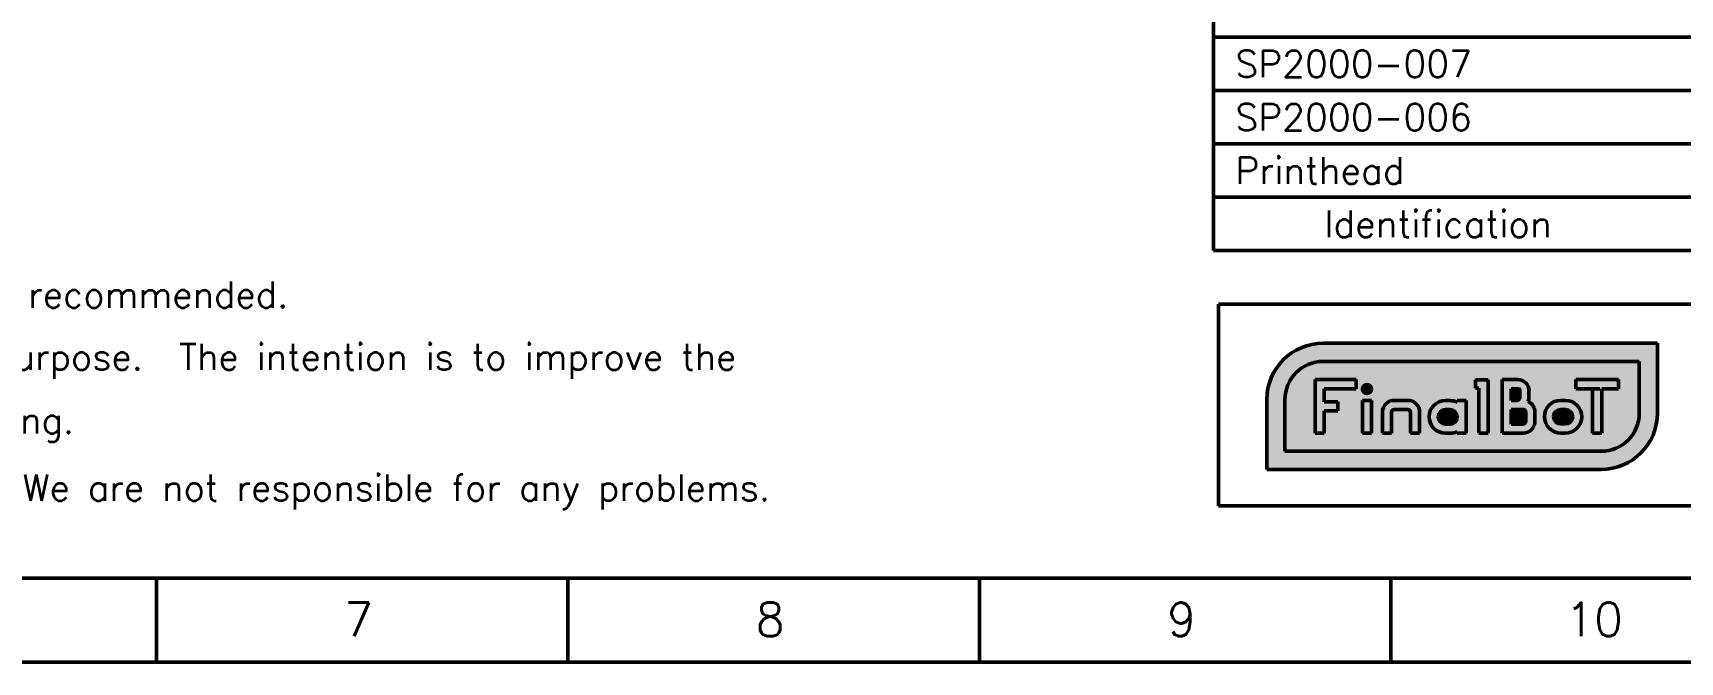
# Model space of a CAD drawing. Extents: x 19854 to 20548, y -7306 to -6812.
# Drawn here: x 20118.1 to 20303.2, y -7306 to -7235.3 of the extents above; entities that cross this region are included whole.
import ezdxf

# ---------------------------------------------------------------- set-up
doc = ezdxf.new("R2010")
doc.units = 0
doc.layers.add('Cotas', color=90, linetype='Continuous')
doc.layers.add('Peças Usinadas', color=120, linetype='Continuous', lineweight=50)
doc.styles.get("Standard").update_dxf_attribs({"font": 'romans.shx'})

# ---------------------------------------------------------------- blocks, each defined once
blk = doc.blocks.new('Logo FinalBot')
at = {"layer": 'Peças Usinadas'}
h = blk.add_hatch(color=160, dxfattribs=at)
h.dxf.hatch_style = 1
h.paths.add_polyline_path([(20.07, -3.68), (20.07, 4.02), (-16.79, 4.02, 0.414214), (-22.99, -2.18), (-22.99, -9.88), (13.87, -9.88, 0.414214), (20.07, -3.68)])
h.paths.add_polyline_path([(-16.79, 2.02), (18.07, 2.02), (18.07, -3.68, -0.414214), (13.87, -7.88), (-20.99, -7.88), (-20.99, -2.18, -0.414214), (-16.79, 2.02)], flags=16)
h.paths.add_polyline_path([(-17.68, 0.02), (-13.16, 0.02), (-13.16, -0.98), (-16.68, -0.98), (-16.68, -2.43), (-15.18, -2.43), (-15.18, -3.43), (-16.68, -3.43), (-16.68, -5.88), (-17.68, -5.88), (-17.68, 0.02)], flags=0)
h.paths.add_polyline_path([(0, 0), (1.39, 0), (1.39, -5.9), (0.39, -5.9), (0.39, -0.93), (0, -0.93), (0, 0)], flags=0)
h.paths.add_polyline_path([(-11.45, -1.02, -1), (-12.45, -1.02, -1), (-11.45, -1.02)], flags=0)
h.paths.add_polyline_path([(2.96, 0.02), (4.68, 0.02, -0.004522), (4.7, 0.02, -0.411567), (5.9, -1.2), (5.9, -1.97, -0.084636), (5.83, -2.4, -0.287129), (6.56, -3.57), (6.56, -4.58, -0.414214), (5.26, -5.88), (2.96, -5.88), (2.96, 0.02)], flags=0)
h.paths.add_polyline_path([(-12.45, -2.27), (-11.45, -2.27), (-11.45, -5.88), (-12.45, -5.88), (-12.45, -2.27)], flags=0)
h.paths.add_polyline_path([(-10.25, -3.57, -0.414214), (-8.95, -2.27), (-7.45, -2.27, -0.414213), (-6.15, -3.57), (-6.15, -5.88), (-7.15, -5.88), (-7.15, -3.57, 0.414214), (-7.45, -3.27), (-8.95, -3.27, 0.414214), (-9.25, -3.57), (-9.25, -5.88), (-10.25, -5.88), (-10.25, -3.57)], flags=0)
h.paths.add_polyline_path([(-5.11, -4.09, -0.414214), (-3.31, -2.29), (-2.81, -2.29, -0.11565), (-2.01, -2.48), (-2.01, -2.29), (-1.01, -2.29), (-1.01, -5.9), (-2.01, -5.9), (-2.01, -5.71, -0.114336), (-2.8, -5.9), (-3.3, -5.9, -0.411757), (-5.11, -4.09)], flags=0)
h.paths.add_polyline_path([(-4.11, -4.09, -0.414214), (-3.31, -3.29), (-2.81, -3.29, -0.414213), (-2.01, -4.09), (-2.01, -4.21, -0.37241), (-2.8, -4.9), (-3.3, -4.9, -0.40873), (-4.11, -4.09)], flags=0)
h.paths.add_polyline_path([(3.96, -3.27), (5.26, -3.27, -0.414214), (5.56, -3.57), (5.56, -4.58, -0.414214), (5.26, -4.88), (3.96, -4.88), (3.96, -3.27)], flags=0)
h.paths.add_polyline_path([(7.6, -4.07, -0.414214), (9.4, -2.27), (9.92, -2.27, -0.414214), (11.72, -4.07, -0.411757), (9.91, -5.87), (9.41, -5.87, -0.411757), (7.6, -4.07)], flags=0)
h.paths.add_polyline_path([(8.6, -4.07, -0.414214), (9.4, -3.27), (9.92, -3.27, -0.414214), (10.72, -4.07, -0.40873), (9.91, -4.87), (9.41, -4.87, -0.40873), (8.6, -4.07)], flags=0)
h.paths.add_polyline_path([(3.96, -0.98), (4.68, -0.98, -0.007603), (4.69, -0.98, -0.003081), (4.69, -0.98, -0.407969), (4.9, -1.2), (4.9, -1.97, -0.414214), (4.6, -2.27), (3.96, -2.27), (3.96, -0.98)], flags=0)
h = blk.add_hatch(color=7, dxfattribs=at)
h.dxf.hatch_style = 1
h.paths.add_polyline_path([(18.07, 2.02), (-16.79, 2.02, 0.414214), (-20.99, -2.18), (-20.99, -7.88), (13.87, -7.88, 0.414214), (18.07, -3.68), (18.07, 2.02)])
h.paths.add_polyline_path([(-17.68, 0.02), (-13.16, 0.02), (-13.16, -0.98), (-16.68, -0.98), (-16.68, -2.43), (-15.18, -2.43), (-15.18, -3.43), (-16.68, -3.43), (-16.68, -5.88), (-17.68, -5.88), (-17.68, 0.02)], flags=16)
h.paths.add_polyline_path([(-12.45, -2.27), (-11.45, -2.27), (-11.45, -5.88), (-12.45, -5.88), (-12.45, -2.27)], flags=16)
h.paths.add_polyline_path([(-8.95, -2.27), (-7.45, -2.27, -0.414213), (-6.15, -3.57), (-6.15, -5.88), (-7.15, -5.88), (-7.15, -3.57, 0.414214), (-7.45, -3.27), (-8.95, -3.27, 0.414214), (-9.25, -3.57), (-9.25, -5.88), (-10.25, -5.88), (-10.25, -3.57, -0.414214), (-8.95, -2.27)], flags=16)
h.paths.add_polyline_path([(-3.31, -2.29), (-2.81, -2.29, -0.11565), (-2.01, -2.48), (-2.01, -2.29), (-1.01, -2.29), (-1.01, -5.9), (-2.01, -5.9), (-2.01, -5.71, -0.114336), (-2.8, -5.9), (-3.3, -5.9, -0.411757), (-5.11, -4.09, -0.414214), (-3.31, -2.29)], flags=16)
h.paths.add_polyline_path([(-3.31, -3.29), (-2.81, -3.29, -0.414213), (-2.01, -4.09), (-2.01, -4.21, -0.37241), (-2.8, -4.9), (-3.3, -4.9, -0.40873), (-4.11, -4.09, -0.414214), (-3.31, -3.29)], flags=0)
h.paths.add_polyline_path([(0.39, -0.93), (0, -0.93), (0, 0), (1.39, 0), (1.39, -5.9), (0.39, -5.9), (0.39, -0.93)], flags=16)
h.paths.add_polyline_path([(2.96, 0.02), (4.68, 0.02, -0.004522), (4.7, 0.02, -0.411567), (5.9, -1.2), (5.9, -1.97, -0.084636), (5.83, -2.4, -0.287129), (6.56, -3.57), (6.56, -4.58, -0.414214), (5.26, -5.88), (2.96, -5.88), (2.96, 0.02)], flags=16)
h.paths.add_polyline_path([(3.96, -3.27), (5.26, -3.27, -0.414214), (5.56, -3.57), (5.56, -4.58, -0.414214), (5.26, -4.88), (3.96, -4.88), (3.96, -3.27)], flags=0)
h.paths.add_polyline_path([(9.4, -2.27), (9.92, -2.27, -0.414214), (11.72, -4.07, -0.411757), (9.91, -5.87), (9.41, -5.87, -0.411757), (7.6, -4.07, -0.414214), (9.4, -2.27)], flags=16)
h.paths.add_polyline_path([(9.4, -3.27), (9.92, -3.27, -0.414214), (10.72, -4.07, -0.40873), (9.91, -4.87), (9.41, -4.87, -0.40873), (8.6, -4.07, -0.414214), (9.4, -3.27)], flags=0)
h.paths.add_polyline_path([(12.92, -0.98), (11.87, -0.98), (11.07, -0.98), (11.07, 0.02), (15.77, 0.02), (15.77, -0.98), (13.92, -0.98), (13.92, -5.87), (12.92, -5.87), (12.92, -0.98)], flags=16)
h.paths.add_polyline_path([(-11.45, -1.02, -1), (-12.45, -1.02, -1), (-11.45, -1.02)], flags=16)
h.paths.add_polyline_path([(3.96, -0.98), (4.68, -0.98, -0.007603), (4.69, -0.98, -0.003081), (4.69, -0.98, -0.407969), (4.9, -1.2), (4.9, -1.97, -0.414214), (4.6, -2.27), (3.96, -2.27), (3.96, -0.98)], flags=0)
h = blk.add_hatch(color=160, dxfattribs=at)
h.dxf.hatch_style = 1
h.paths.add_polyline_path([(-15.18, -2.43), (-16.68, -2.43), (-16.68, -0.98), (-13.16, -0.98), (-13.16, 0.02), (-17.68, 0.02), (-17.68, -5.88), (-16.68, -5.88), (-16.68, -3.43), (-15.18, -3.43), (-15.18, -2.43)])
h = blk.add_hatch(color=160, dxfattribs=at)
h.dxf.hatch_style = 1
h.paths.add_polyline_path([(1.39, 0), (0, 0), (0, -0.93), (0.39, -0.93), (0.39, -5.9), (1.39, -5.9), (1.39, 0)])
h = blk.add_hatch(color=160, dxfattribs=at)
h.dxf.hatch_style = 1
h.paths.add_polyline_path([(6.56, -4.58), (6.56, -3.57, 0.287129), (5.83, -2.4, 0.084636), (5.9, -1.97), (5.9, -1.2, 0.411567), (4.7, 0.02), (4.68, 0.02), (2.96, 0.02), (2.96, -5.88), (5.26, -5.88, 0.414213), (6.56, -4.58)])
h.paths.add_polyline_path([(3.96, -0.98), (4.68, -0.98, -0.007603), (4.69, -0.98, -0.003081), (4.69, -0.98, -0.407969), (4.9, -1.2), (4.9, -1.97, -0.414214), (4.6, -2.27), (3.96, -2.27), (3.96, -0.98)], flags=16)
h.paths.add_polyline_path([(3.96, -3.27), (5.26, -3.27, -0.414214), (5.56, -3.57), (5.56, -4.58, -0.414214), (5.26, -4.88), (3.96, -4.88), (3.96, -3.27)], flags=16)
h = blk.add_hatch(color=160, dxfattribs=at)
h.dxf.hatch_style = 1
h.paths.add_polyline_path([(15.77, 0.02), (11.07, 0.02), (11.07, -0.98), (12.92, -0.98), (12.92, -5.87), (13.92, -5.87), (13.92, -0.98), (15.77, -0.98), (15.77, 0.02)])
h = blk.add_hatch(color=160, dxfattribs=at)
h.dxf.hatch_style = 1
h.paths.add_polyline_path([(-11.45, -1.02, 1), (-12.45, -1.02, 1), (-11.45, -1.02)])
h = blk.add_hatch(color=7, dxfattribs=at)
h.dxf.hatch_style = 1
h.paths.add_polyline_path([(4.9, -1.2, 0.407969), (4.69, -0.98), (4.68, -0.98), (3.96, -0.98), (3.96, -2.27), (4.6, -2.27, 0.414214), (4.9, -1.97), (4.9, -1.2)])
h = blk.add_hatch(color=160, dxfattribs=at)
h.dxf.hatch_style = 1
h.paths.add_polyline_path([(-11.45, -2.27), (-12.45, -2.27), (-12.45, -5.88), (-11.45, -5.88), (-11.45, -2.27)])
h = blk.add_hatch(color=160, dxfattribs=at)
h.dxf.hatch_style = 1
h.paths.add_polyline_path([(-7.45, -2.27), (-8.95, -2.27, 0.414214), (-10.25, -3.57), (-10.25, -5.88), (-9.25, -5.88), (-9.25, -3.57, -0.414214), (-8.95, -3.27), (-7.45, -3.27, -0.414213), (-7.15, -3.57), (-7.15, -5.88), (-6.15, -5.88), (-6.15, -3.57, 0.414214), (-7.45, -2.27)])
h = blk.add_hatch(color=160, dxfattribs=at)
h.dxf.hatch_style = 1
h.paths.add_polyline_path([(-1.01, -2.29), (-2.01, -2.29), (-2.01, -2.48, 0.11565), (-2.81, -2.29), (-3.31, -2.29, 0.414214), (-5.11, -4.09, 0.411757), (-3.3, -5.9), (-2.8, -5.9, 0.114336), (-2.01, -5.71), (-2.01, -5.9), (-1.01, -5.9), (-1.01, -2.29)])
h.paths.add_polyline_path([(-4.11, -4.09, -0.414214), (-3.31, -3.29), (-2.81, -3.29, -0.414214), (-2.01, -4.09), (-2.01, -4.21, -0.37241), (-2.8, -4.9), (-3.3, -4.9, -0.40873), (-4.11, -4.09)], flags=16)
h = blk.add_hatch(color=7, dxfattribs=at)
h.dxf.hatch_style = 1
h.paths.add_polyline_path([(-2.81, -3.29), (-3.31, -3.29, 0.414214), (-4.11, -4.09, 0.40873), (-3.3, -4.9), (-2.8, -4.9, 0.372409), (-2.01, -4.21), (-2.01, -4.09, 0.414214), (-2.81, -3.29)])
h = blk.add_hatch(color=7, dxfattribs=at)
h.dxf.hatch_style = 1
h.paths.add_polyline_path([(5.56, -3.57, 0.414214), (5.26, -3.27), (3.96, -3.27), (3.96, -4.88), (5.26, -4.88, 0.414214), (5.56, -4.58), (5.56, -3.57)])
h = blk.add_hatch(color=160, dxfattribs=at)
h.dxf.hatch_style = 1
h.paths.add_polyline_path([(11.72, -4.07, 0.414214), (9.92, -2.27), (9.4, -2.27, 0.414214), (7.6, -4.07, 0.411757), (9.41, -5.87), (9.91, -5.87, 0.411757), (11.72, -4.07)])
h.paths.add_polyline_path([(8.6, -4.07, -0.414214), (9.4, -3.27), (9.92, -3.27, -0.414214), (10.72, -4.07, -0.40873), (9.91, -4.87), (9.41, -4.87, -0.40873), (8.6, -4.07)], flags=16)
h = blk.add_hatch(color=7, dxfattribs=at)
h.dxf.hatch_style = 1
h.paths.add_polyline_path([(9.92, -3.27), (9.4, -3.27, 0.414214), (8.6, -4.07, 0.40873), (9.41, -4.87), (9.91, -4.87, 0.40873), (10.72, -4.07, 0.414214), (9.92, -3.27)])
at = {"layer": 'Peças Usinadas', "color": 160}
for p, q in [((20.07, 4.02), (-16.79, 4.02)), ((20.07, -3.68), (20.07, 4.02)), ((18.07, 2.02), (-16.79, 2.02)), ((18.07, -3.68), (18.07, 2.02)), ((-17.68, 0.02), (-13.16, 0.02)), ((-17.68, -5.88), (-17.68, 0.02)), ((-13.16, -0.98), (-13.16, 0.02)), ((0, 0), (1.39, 0)), ((0, 0), (0, -0.93)), ((1.39, -5.9), (1.39, 0)), ((4.7, 0.02), (2.96, 0.02)), ((2.96, -5.88), (2.96, 0.02)), ((11.07, 0.02), (15.77, 0.02)), ((11.07, -0.98), (11.07, 0.02)), ((11.07, 0.02), (15.77, 0.02)), ((11.07, -0.98), (11.07, 0.02)), ((15.77, -0.98), (15.77, 0.02)), ((15.77, 0.02), (15.77, -0.98)), ((-16.68, -2.43), (-16.68, -0.98)), ((-16.68, -0.98), (-13.16, -0.98)), ((0.39, -0.93), (0, -0.93)), ((0.39, -5.9), (0.39, -0.93)), ((4.7, -0.98), (3.96, -0.98)), ((3.96, -2.27), (3.96, -0.98)), ((4.9, -1.2), (4.9, -1.97)), ((5.9, -1.2), (5.9, -1.97)), ((12.92, -0.98), (11.07, -0.98)), ((11.87, -0.98), (13.72, -0.98)), ((12.92, -5.87), (12.92, -0.98)), ((12.92, -5.87), (12.92, -0.98)), ((13.92, -0.98), (15.77, -0.98)), ((13.92, -5.87), (13.92, -0.98)), ((13.92, -0.98), (13.92, -5.87)), ((15.77, -0.98), (13.92, -0.98)), ((-22.99, -2.18), (-22.99, -9.88)), ((-20.99, -2.18), (-20.99, -7.88)), ((-16.68, -2.43), (-15.18, -2.43)), ((-16.68, -3.43), (-15.18, -3.43)), ((-16.68, -5.88), (-16.68, -3.43)), ((-15.18, -3.43), (-15.18, -2.43)), ((-12.45, -2.27), (-11.45, -2.27)), ((-12.45, -5.88), (-12.45, -2.27)), ((-11.45, -5.88), (-11.45, -2.27)), ((-10.25, -5.88), (-10.25, -3.57)), ((-9.25, -5.88), (-9.25, -3.57)), ((-8.95, -2.27), (-7.45, -2.27)), ((-8.95, -3.27), (-7.45, -3.27)), ((-7.15, -5.88), (-7.15, -3.57)), ((-6.15, -5.88), (-6.15, -3.57)), ((-3.31, -2.29), (-2.81, -2.29)), ((-3.31, -3.29), (-2.81, -3.29)), ((-2.01, -2.48), (-2.01, -2.29)), ((-1.01, -2.29), (-2.01, -2.29)), ((-1.01, -5.9), (-1.01, -2.29)), ((3.96, -2.27), (4.6, -2.27)), ((3.96, -4.88), (3.96, -3.27)), ((3.96, -3.27), (5.26, -3.27)), ((5.56, -4.58), (5.56, -3.57)), ((6.56, -4.58), (6.56, -3.57)), ((9.4, -2.27), (9.92, -2.27)), ((9.4, -3.27), (9.92, -3.27)), ((-3.3, -4.9), (-2.8, -4.9)), ((-2.01, -4.21), (-2.01, -4.09)), ((3.96, -4.88), (5.26, -4.88)), ((9.41, -4.87), (9.91, -4.87)), ((-17.68, -5.88), (-16.68, -5.88)), ((-12.45, -5.88), (-11.45, -5.88)), ((-10.25, -5.88), (-9.25, -5.88)), ((-7.15, -5.88), (-6.15, -5.88)), ((-3.3, -5.9), (-2.8, -5.9)), ((-2.01, -5.9), (-2.01, -5.71)), ((-1.01, -5.9), (-2.01, -5.9)), ((0.39, -5.9), (1.39, -5.9)), ((2.96, -5.88), (5.26, -5.88)), ((9.41, -5.87), (9.91, -5.87)), ((12.92, -5.87), (13.92, -5.87)), ((13.92, -5.87), (12.92, -5.87)), ((-20.99, -7.88), (13.87, -7.88)), ((-22.99, -9.88), (13.87, -9.88))]:
    blk.add_line(p, q, dxfattribs=at)
blk.add_circle((-11.95, -1.02), 0.5, dxfattribs=at)
for centre, radius, start, end in [((-16.79, -2.18), 6.2, 90, 180), ((-16.79, -2.18), 4.2, 90, 180), ((4.69, -1.2), 1.22, 0, 91.2243), ((4.69, -1.2), 0.218, 360, 91.2243), ((4.69, -1.2), 0.218, 360, 89.4819), ((-8.95, -3.57), 1.3, 90, 180), ((-8.95, -3.57), 0.299, 90, 180), ((-7.45, -3.57), 1.3, 360, 90), ((-7.45, -3.57), 0.299, 0, 90), ((-3.31, -4.09), 1.8, 90, 180), ((-3.31, -4.09), 0.8, 90, 180), ((-2.81, -4.09), 1.8, 63.6122, 90), ((-2.81, -4.09), 0.8, 0, 90), ((4.6, -1.97), 0.3, 270, 360), ((5.26, -3.57), 0.3, 0, 90), ((4.6, -1.97), 1.3, 340.6489, 360), ((5.26, -3.57), 1.3, 360, 64.0812), ((5.26, -3.57), 1.3, 360, 64.0812), ((9.4, -4.07), 1.8, 90, 180), ((9.4, -4.07), 0.8, 90, 180), ((9.92, -4.07), 1.8, 0, 90), ((9.92, -4.07), 0.8, 0, 90), ((-3.3, -4.08), 1.81, 180.2938, 269.8127), ((-3.3, -4.08), 0.814, 180.6566, 269.5819), ((-2.8, -4.1), 0.8, 270, 351.7033), ((5.26, -4.58), 1.3, 270, 360), ((5.26, -4.58), 0.3, 270, 360), ((9.42, -4.06), 1.81, 180.2938, 269.8127), ((9.42, -4.06), 0.814, 180.6566, 269.5819), ((9.91, -4.06), 0.814, 270.4181, 359.3434), ((9.91, -4.06), 1.81, 270.1873, 359.7062), ((13.87, -3.68), 6.2, 270, 360), ((13.87, -3.68), 4.2, 270, 360), ((-2.8, -4.1), 1.8, 270, 296.0907)]:
    blk.add_arc(centre, radius, start, end, dxfattribs=at)

msp = doc.modelspace()

# ---------------------------------------------------------------- linework, layer by layer
at = {"layer": 'Peças Usinadas'}
for p, q in [((20250.782, -7133.762), (20250.782, -7259.762)), ((20530.752, -7235.762), (20250.782, -7235.762)), ((20530.752, -7241.762), (20250.782, -7241.762)), ((20530.752, -7241.762), (20263.18, -7241.762)), ((20530.752, -7247.762), (20250.782, -7247.762)), ((20530.752, -7253.762), (20250.782, -7253.762)), ((20530.752, -7259.762), (20250.782, -7259.762)), ((20251.366, -7265.762), (20530.752, -7265.762)), ((20251.366, -7288.463), (20251.366, -7265.762)), ((20530.752, -7288.463), (20251.366, -7288.463)), ((20131.959, -7296.563), (20131.959, -7306.013)), ((20178.219, -7296.563), (20178.219, -7306.013)), ((20224.479, -7296.563), (20224.479, -7306.013)), ((20270.74, -7296.563), (20270.74, -7306.013))]:
    msp.add_line(p, q, dxfattribs=at)
at = {"layer": 'Peças Usinadas', "flags": 128}
for points in [[(19854.397, -7306.013), (20548.302, -7306.013), (20548.302, -6811.91), (19854.397, -6811.91)], [(19863.847, -7296.563), (20538.852, -7296.563), (20538.852, -6821.36), (19863.847, -6821.36)]]:
    msp.add_lwpolyline(points, close=True, dxfattribs=at)

# ---------------------------------------------------------------- block references
at = {"layer": 'Peças Usinadas', "xscale": 1.019700050354004, "yscale": 1.019700050354004, "zscale": 1.019700050354004}
msp.add_blockref('Logo FinalBot', (20280.234, -7274.279), dxfattribs=at)

# ---------------------------------------------------------------- texts
at = {"layer": 'Cotas'}
for s, height, p in [('SP2000-007', 3, (20253.238, -7240.262)), ('SP2000-006', 3, (20253.238, -7246.262)), ('Printhead', 3, (20253.238, -7252.262)), ('Identification', 3, (20263.236, -7258.262)), ('7', 3.78, (20153.075, -7303.105)), ('8', 3.78, (20199.335, -7303.105)), ('9', 3.78, (20245.596, -7303.105)), ('10', 3.78, (20290.344, -7303.105))]:
    msp.add_text(s, height=height, dxfattribs=at).set_placement(p)
at = {"layer": 'Cotas', "color": 1}
for s, height, p in [('- For all screws and nuts, the use of Loctite 243 blue threadlocker is recommended.', 2.95312, (19971.494, -7266.186)), ('- The representation of the center and dashed lines were hidden on purpose.  The intention is to improve the', 2.953125, (19971.494, -7273.174)), ('understanding of users who have no experience with technical drawing.', 2.95312, (19977.931, -7280.313)), ('- This project is a prototype so it may have flaws. Build responsibly.  We are not responsible for any problems.', 2.953125, (19971.494, -7287.892))]:
    msp.add_text(s, height=height, dxfattribs=at).set_placement(p)

doc.saveas('drawing.dxf')
